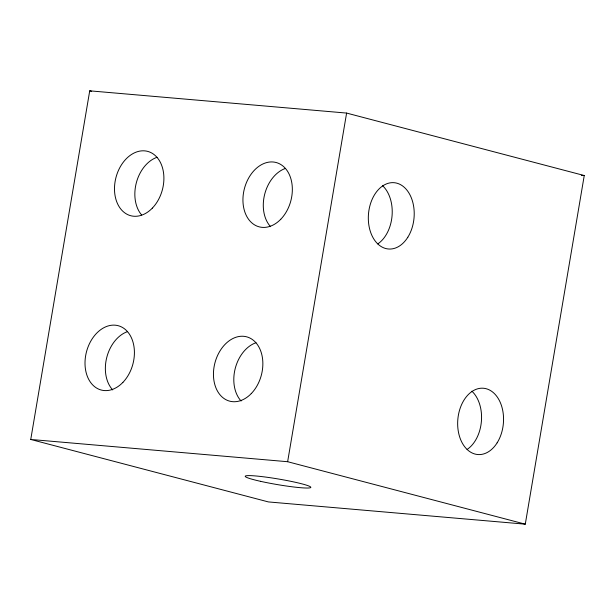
<?xml version="1.0" encoding="UTF-8"?>
<svg xmlns="http://www.w3.org/2000/svg" width="615" height="615" viewBox="0 0 615 615"><rect width="100%" height="100%" fill="white"/><g stroke="black" fill="none" stroke-linecap="round" stroke-linejoin="round"><path stroke-width="0.92" d="M30.75 439.464L89.721 90.828L346.606 113.075L584.25 175.536L525.279 524.172L268.394 501.925L30.75 439.464L287.636 461.711L525.279 524.172M287.636 461.711L346.606 113.075M581.383 175.29L584.25 175.536M89.721 90.828L91.574 91.32M471.897 391.202A33.272 22.863 -85.1 0 1 481.407 421.267A33.272 22.863 -85.1 0 1 467.1 449.473M112.699 389.925A33.272 24.008 -75.3 0 1 106.749 357.492A33.272 24.008 -75.3 0 1 127.497 331.616M141.573 214.919A33.272 24.008 -75.3 0 1 136.392 182.563A33.272 24.008 -75.3 0 1 157.048 157.279M270.577 226.681A33.272 24.008 -75.3 0 1 264.696 194.217A33.272 24.008 -75.3 0 1 285.491 168.395M382.561 185.661A33.272 22.863 -85.1 0 1 392.07 215.719A33.272 22.863 -85.1 0 1 377.756 243.924M241.095 400.995A33.272 24.008 -75.3 0 1 235.214 368.531A33.272 24.008 -75.3 0 1 256.001 342.716M497.143 442.808A33.272 22.863 -85.1 0 0 486.142 388.711A33.272 22.863 -85.1 0 0 458.552 432.668A33.272 22.863 -85.1 0 0 497.143 442.808M260.522 481.322A33.272 2.844 9.6 0 0 310.798 487.434A33.272 2.844 9.6 0 0 262.728 476.702A33.272 2.844 9.6 0 0 260.522 481.322M280.763 219.263A33.272 24.008 -75.3 0 0 279.21 163.644A33.272 24.008 -75.3 0 0 242.948 201.12A33.272 24.008 -75.3 0 0 280.763 219.263M152.32 208.139A33.272 24.008 -75.3 0 0 150.767 152.52A33.272 24.008 -75.3 0 0 114.505 189.997A33.272 24.008 -75.3 0 0 152.32 208.139M251.274 393.577A33.272 24.008 -75.3 0 0 249.728 337.958A33.272 24.008 -75.3 0 0 213.459 375.434A33.272 24.008 -75.3 0 0 251.274 393.577M407.807 237.267A33.272 22.863 -85.1 0 0 396.798 183.162A33.272 22.863 -85.1 0 0 369.215 227.12A33.272 22.863 -85.1 0 0 407.807 237.267M122.892 382.399A33.272 24.008 -75.3 0 0 121.224 326.811A33.272 24.008 -75.3 0 0 85.024 364.395A33.272 24.008 -75.3 0 0 122.892 382.399"/></g></svg>
